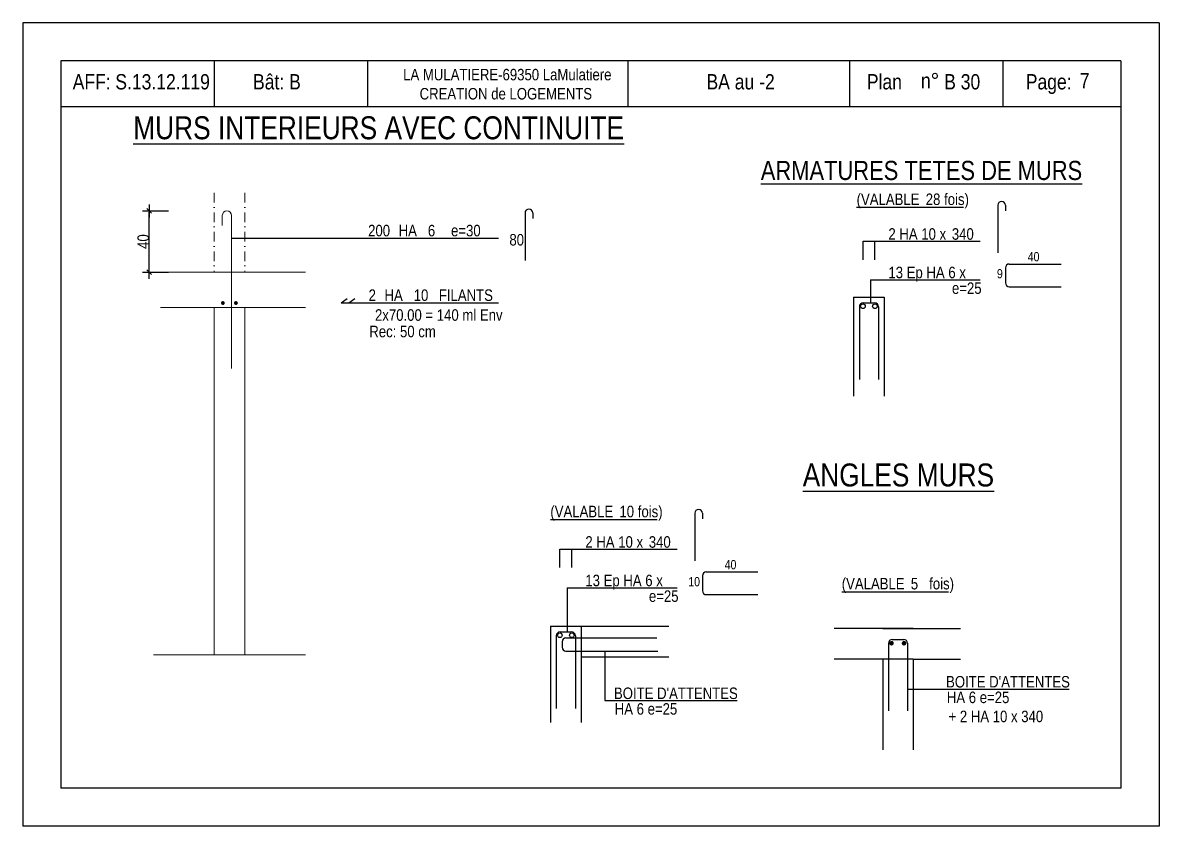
# Model space of a CAD drawing. Header units: metres. Extents: x -9927 to 45032, y -190416 to 12166.
# Drawn here: x 10449 to 11934, y -155203 to -154153 of the extents above; entities that cross this region are included whole.
import ezdxf
from ezdxf.enums import TextEntityAlignment as Align

# ---------------------------------------------------------------- set-up
doc = ezdxf.new("R2010")
doc.units = ezdxf.units.M
doc.header["$PDMODE"] = 65
doc.linetypes.add('TIRETPT2', pattern=[12.7, 6.35, -3.175, 0, -3.175])
for name, color, linetype in [('01_cote_gen', 4, 'Continuous'), ('01_fenetres', 171, 'Continuous'), ('01_linteaux', 3, 'Continuous'), ('01_sem', 42, 'Continuous'), ('01_texte', 230, 'Continuous'), ('AA_COTES', 2, 'Continuous')]:
    doc.layers.add(name, color=color, linetype=linetype)
doc.styles.add('STYLE2', font='ARIALN.TTF')
doc.dimstyles.new('JB25', dxfattribs={"dimscale": 0.1, "dimtxt": 150, "dimasz": 17, "dimexe": 0.1, "dimexo": 0.1, "dimgap": 0.09, "dimtad": 1, "dimdec": 1, "dimlfac": 0.5, "dimdsep": 46, "dimtxsty": 'STYLE2', "dimblk1": 'BOND_G', "dimblk2": 'BOND_D', "dimsah": 1, "dimcen": 1.5, "dimdle": 0.01, "dimse1": 1, "dimse2": 1, "dimclrd": 4, "dimclre": 2, "dimclrt": 5, "dimadec": 0, "dimazin": 0, "dimtfac": 2.333333, "dimtdec": 1, "dimtix": 1, "dimtmove": 2, "dimatfit": 3, "dimldrblk": 'BOND_G', "dimfxl": 1, "dimtolj": 1, "dimtzin": 0, "dimarcsym": 0})

# ---------------------------------------------------------------- blocks, each defined once
blk = doc.blocks.new('BOND_G')
at = {"layer": 'AA_COTES', "color": 0}
for p, q in [((0, -5), (0, 15)), ((5, 0), (-5, 0)), ((1.77, 1.77), (-1.77, -1.77))]:
    blk.add_line(p, q, dxfattribs=at)
blk = doc.blocks.new('BOND_D')
at = {"layer": 'AA_COTES', "color": 0}
for p, q in [((5, 0), (-5, 0)), ((-1.77, -1.77), (1.77, 1.77)), ((0, 5), (0, -15))]:
    blk.add_line(p, q, dxfattribs=at)
blk = doc.blocks.new('*D1447')
at = {"layer": '01_cote_gen', "color": 4, "linetype": 'Continuous', "lineweight": -2, "transparency": 16777216}
blk.add_line((10613.8, -154477.1), (10613.8, -154400.5), dxfattribs=at)
at = {"layer": 'DEFPOINTS', "color": 0, "linetype": 'Continuous', "lineweight": 0, "transparency": 16777216}
for p in [(10613.8, -154398.8), (10715.5, -154398.8), (10667.3, -154478.8)]:
    blk.add_point(p, dxfattribs=at)
at = {"layer": '01_cote_gen', "color": 4, "linetype": 'Continuous', "lineweight": -2, "transparency": 16777216, "xscale": 1.7, "yscale": 1.7, "zscale": 1.7}
for name, p, rotation in [('BOND_D', (10613.8, -154398.8), 90), ('BOND_G', (10613.8, -154478.8), 270)]:
    blk.add_blockref(name, p, dxfattribs=dict(at, rotation=rotation))
at = {"layer": '01_cote_gen', "color": 5, "linetype": 'Continuous', "lineweight": 0, "transparency": 16777216, "insert": (10606.2, -154438.8), "char_height": 15, "attachment_point": 5, "rotation": 90, "style": 'STYLE2'}
blk.add_mtext('\\A1;40', dxfattribs=at)

msp = doc.modelspace()

# ---------------------------------------------------------------- linework, layer by layer
at = {"layer": '01_fenetres', "ltscale": 30}
for p, q in [((10498.7, -154202.84), (10498.7, -155152.84)), ((10498.7, -154202.84), (10498.7, -155152.84)), ((10498.7, -154202.84), (10498.7, -155152.84)), ((11883.7, -154202.84), (10498.7, -154202.84)), ((10698.7, -154202.84), (10698.7, -154262.84)), ((10899.1, -154202.84), (10899.1, -154262.84)), ((11239.27, -154202.84), (11239.27, -154262.84)), ((11529.57, -154262.84), (11529.57, -154202.84)), ((11729.57, -154262.84), (11729.57, -154202.84)), ((11883.7, -154202.84), (11883.7, -155152.84)), ((11883.7, -154262.84), (10498.7, -154262.84)), ((11883.7, -155152.84), (10498.7, -155152.84))]:
    msp.add_line(p, q, dxfattribs=at)
at = {"layer": '01_linteaux', "linetype": 'Continuous'}
for p, q in [((11105.01, -154401.41), (11105.01, -154463.58)), ((11115.01, -154401.41), (11115.01, -154408.82)), ((11326.7, -154793.84), (11326.7, -154856.01)), ((11336.7, -154793.84), (11336.7, -154801.25)), ((11341.82, -154870.56), (11409.4, -154870.56)), ((11336.82, -154875.56), (11336.82, -154895.17)), ((11341.82, -154900.17), (11409.4, -154900.17)), ((11138.37, -154941.41), (11138.37, -155067.11)), ((11138.37, -154941.41), (11292.8, -154941.41)), ((11178.37, -154941.41), (11178.37, -155067.11)), ((11612.31, -154944.45), (11508.89, -154944.45)), ((11572.31, -154944.45), (11674.04, -154944.45)), ((11145.87, -154953.91), (11145.87, -155048.91)), ((11150.87, -154948.91), (11165.87, -154948.91)), ((11158.37, -154956.67), (11277.43, -154956.67)), ((11170.87, -154953.91), (11170.87, -155048.91)), ((11584.81, -154958.62), (11599.81, -154958.62)), ((11153.37, -154961.67), (11153.37, -154968.91)), ((11158.37, -154973.91), (11278.37, -154973.91)), ((11579.81, -154963.62), (11579.81, -155051.95)), ((11604.81, -154963.62), (11604.81, -155051.95)), ((11178.37, -154981.41), (11292.8, -154981.41)), ((11612.31, -154984.45), (11508.89, -154984.45)), ((11572.31, -154984.45), (11572.31, -155103.01)), ((11612.31, -154984.45), (11612.31, -155103.01)), ((11612.31, -154984.45), (11674.04, -154984.45))]:
    msp.add_line(p, q, dxfattribs=at)
at = {"layer": '01_linteaux', "linetype": 'Continuous', "const_width": 3, "flags": 128}
for points in [[(11582.36, -154963.66, 1), (11585.36, -154963.66, 1)], [(11598.7, -154963.66, 1), (11601.7, -154963.66, 1)]]:
    msp.add_lwpolyline(points, format="xyb", close=True, dxfattribs=at)
at = {"layer": '01_linteaux', "linetype": 'Continuous'}
for centre in [(11150.53, -154953.23), (11166.21, -154953.23)]:
    msp.add_circle(centre, 3, dxfattribs=at)
for centre, start, end in [((11110.01, -154401.41), 90, 180), ((11110.01, -154401.41), 0, 90), ((11331.7, -154793.84), 90, 180), ((11331.7, -154793.84), 0, 90), ((11341.82, -154875.56), 90, 180), ((11341.82, -154895.17), 180, 270), ((11150.87, -154953.91), 90, 180), ((11158.37, -154961.67), 90, 180), ((11165.87, -154953.91), 0, 90), ((11584.81, -154963.62), 90, 180), ((11599.81, -154963.62), 0, 90), ((11158.37, -154968.91), 180, 270)]:
    msp.add_arc(centre, 5, start, end, dxfattribs=at)
at = {"layer": '01_sem', "color": 2, "linetype": 'TIRETPT2', "lineweight": 0, "ltscale": 2}
for p, q in [((10698.8, -154375.15), (10698.8, -154478.81)), ((10738.8, -154375.15), (10738.8, -154478.81))]:
    msp.add_line(p, q, dxfattribs=at)
at = {"layer": '01_sem', "color": 2, "lineweight": 0, "ltscale": 7}
for p, q in [((10709.48, -154404.81), (10709.48, -154417.89)), ((10721.48, -154404.81), (10721.48, -154604.81)), ((10817.98, -154478.81), (10628.89, -154478.81)), ((10817.98, -154524.81), (10628.89, -154524.81)), ((10698.8, -154524.81), (10698.8, -154978.81)), ((10738.8, -154524.81), (10738.8, -154978.81)), ((10619.62, -154978.81), (10698.8, -154978.81)), ((10817.98, -154978.81), (10698.8, -154978.81))]:
    msp.add_line(p, q, dxfattribs=at)
at = {"layer": '01_sem', "color": 2, "lineweight": 0, "ltscale": 7, "const_width": 2.5, "flags": 128}
for points in [[(10709, -154519.1, 1), (10711.5, -154519.1, 1)], [(10726.02, -154519.1, 1), (10728.52, -154519.1, 1)]]:
    msp.add_lwpolyline(points, format="xyb", close=True, dxfattribs=at)
at = {"layer": '01_sem', "color": 2, "lineweight": 0, "ltscale": 7}
for start, end in [(90, 180), (0, 90)]:
    msp.add_arc((10715.48, -154404.81), 6, start, end, dxfattribs=at)
at = {"layer": '01_texte', "ltscale": 30}
for p, q in [((10448.7, -154152.84), (10448.7, -155202.84)), ((11933.7, -154152.84), (10448.7, -154152.84)), ((11933.7, -154152.84), (11933.7, -155202.84)), ((11933.7, -155202.84), (10448.7, -155202.84))]:
    msp.add_line(p, q, dxfattribs=at)
at = {"layer": '01_texte'}
for p, q in [((11722.67, -154391.39), (11722.67, -154453.57)), ((11732.67, -154391.39), (11732.67, -154398.81)), ((10721.48, -154434.39), (11070.56, -154434.39)), ((11546.63, -154462.46), (11546.63, -154438.41)), ((11546.63, -154438.41), (11699.59, -154438.41)), ((11562.04, -154462.46), (11562.04, -154438.41)), ((11737.79, -154468.12), (11805.37, -154468.12)), ((11732.79, -154473.12), (11732.79, -154492.73)), ((11556.22, -154488.72), (11699.59, -154488.72)), ((11556.22, -154488.72), (11556.22, -154519)), ((11737.79, -154497.73), (11805.37, -154497.73)), ((10864.86, -154518.79), (10872.77, -154513.2)), ((10874.89, -154518.79), (10882.81, -154513.2)), ((11534.34, -154511.5), (11534.34, -154641.02)), ((11534.34, -154511.5), (11574.34, -154511.5)), ((11574.34, -154511.5), (11574.34, -154641.02)), ((10864.86, -154518.79), (11070.56, -154518.79)), ((11541.84, -154524), (11541.84, -154619)), ((11546.84, -154519), (11561.84, -154519)), ((11566.84, -154524), (11566.84, -154619)), ((11150.65, -154864.9), (11150.65, -154840.85)), ((11150.65, -154840.85), (11303.62, -154840.85)), ((11166.06, -154864.9), (11166.06, -154840.85)), ((11160.25, -154891.16), (11303.62, -154891.16)), ((11160.25, -154891.16), (11160.25, -154948.91)), ((11209.09, -154973.91), (11209.09, -155038.6)), ((11604.81, -155023.51), (11816.14, -155023.51)), ((11209.09, -155038.6), (11382.19, -155038.6))]:
    msp.add_line(p, q, dxfattribs=at)
for centre in [(11546.5, -154523.32), (11562.18, -154523.32)]:
    msp.add_circle(centre, 3, dxfattribs=at)
for centre, start, end in [((11727.67, -154391.39), 90, 180), ((11727.67, -154391.39), 0, 90), ((11737.79, -154473.12), 90, 180), ((11737.79, -154492.73), 180, 270), ((11546.84, -154524), 90, 180), ((11561.84, -154524), 0, 90)]:
    msp.add_arc(centre, 5, start, end, dxfattribs=at)

# ---------------------------------------------------------------- texts
at = {"layer": '01_texte', "style": 'STYLE2'}
for s, height, p in [('LA MULATIERE-69350 LaMulatiere', 15, (10945.79, -154228.12)), ('AFF:', 20, (10514, -154239.99)), ('S.13.12.119', 20, (10569.66, -154239.99)), ('Bât: B', 20, (10749.64, -154239.99)), ('BA au -2', 20, (11342.1, -154239.99)), ('Plan', 20, (11551.62, -154239.99)), ('n%%D', 20, (11622.3, -154238.55)), ('B 30', 20, (11652.64, -154239.99)), ('Page:', 20, (11759.29, -154239.99)), ('7', 20, (11829.97, -154238.55)), ('CREATION de LOGEMENTS', 15, (10967.28, -154253.12)), ('%%UMURS INTERIEURS AVEC CONTINUITE', 30, (10593.09, -154305.11)), ('%%UARMATURES TETES DE MURS', 25, (11413.04, -154358.34)), ('%%U(VALABLE            ', 15, (11538.28, -154391.03)), ('28', 15, (11628.57, -154391.03)), ('fois)', 15, (11652.53, -154391.03)), ('HA', 15, (10939.87, -154431.93)), ('6', 15, (10978.04, -154431.93)), ('2 HA 10 x', 15, (11579.78, -154436.39)), ('340', 15, (11662.68, -154436.39)), ('80', 15, (11084.57, -154443.94)), ('40', 12, (11761.85, -154464.57)), ('13 Ep HA 6 x', 15, (11579.78, -154486.69)), ('9', 12, (11721.62, -154486.78)), ('e=25', 15, (11662.85, -154507.17)), ('HA', 15, (10921.39, -154516.34)), ('10', 15, (10959.56, -154516.34)), ('%%UANGLES MURS', 30, (11467.83, -154758.79)), ('%%U(VALABLE            ', 15, (11138.08, -154799.05)), ('10', 15, (11228.36, -154799.05)), ('fois)', 15, (11252.33, -154799.05)), ('2 HA 10 x', 15, (11183.81, -154838.83)), ('340', 15, (11266.71, -154838.83)), ('40', 12, (11365.87, -154867.01)), ('13 Ep HA 6 x', 15, (11183.81, -154889.14)), ('10', 12, (11318.36, -154889.22)), ('%%U(VALABLE            ', 15, (11518.82, -154893.29)), ('5', 15, (11609.11, -154893.29)), ('fois)', 15, (11633.07, -154893.29)), ('e=25', 15, (11266.88, -154909.62))]:
    msp.add_text(s, height=height, dxfattribs=at).set_placement(p)
for s, p in [('200', (10928.67, -154431.93)), ('2', (10910.19, -154516.34)), ('2x70.00 = 140 ml Env ', (11080.45, -154542.29)), ('Rec: 50 cm', (10988.45, -154563.81)), ("BOITE D'ATTENTES", (11816.9, -155021.48)), ("BOITE D'ATTENTES", (11382.96, -155036.57)), ('HA 6 e=25', (11737.84, -155041.88)), ('HA 6 e=25', (11303.9, -155056.97)), ('+ 2 HA 10 x 340', (11782.04, -155066.81))]:
    msp.add_text(s, height=15, dxfattribs=at).set_placement(p, align=Align.RIGHT)
for s, p in [('e=30', (11027.7, -154431.93)), ('FILANTS', (11027.7, -154516.34))]:
    msp.add_text(s, height=15, dxfattribs=at).set_placement(p, align=Align.CENTER)

# ---------------------------------------------------------------- dimensions: what is measured, and where the dimension line sits
at = {"layer": '01_cote_gen', "linetype": 'Continuous', "lineweight": 0}
dim = msp.add_linear_dim(base=(10613.83, -154398.81), p1=(10667.3, -154478.81), p2=(10715.48, -154398.81), angle=90, dimstyle='JB25', dxfattribs=at)
dim.commit()
dim.dimension.update_dxf_attribs({"geometry": '*D1447', "text_midpoint": (10606.16, -154438.81)})

doc.saveas('drawing.dxf')
